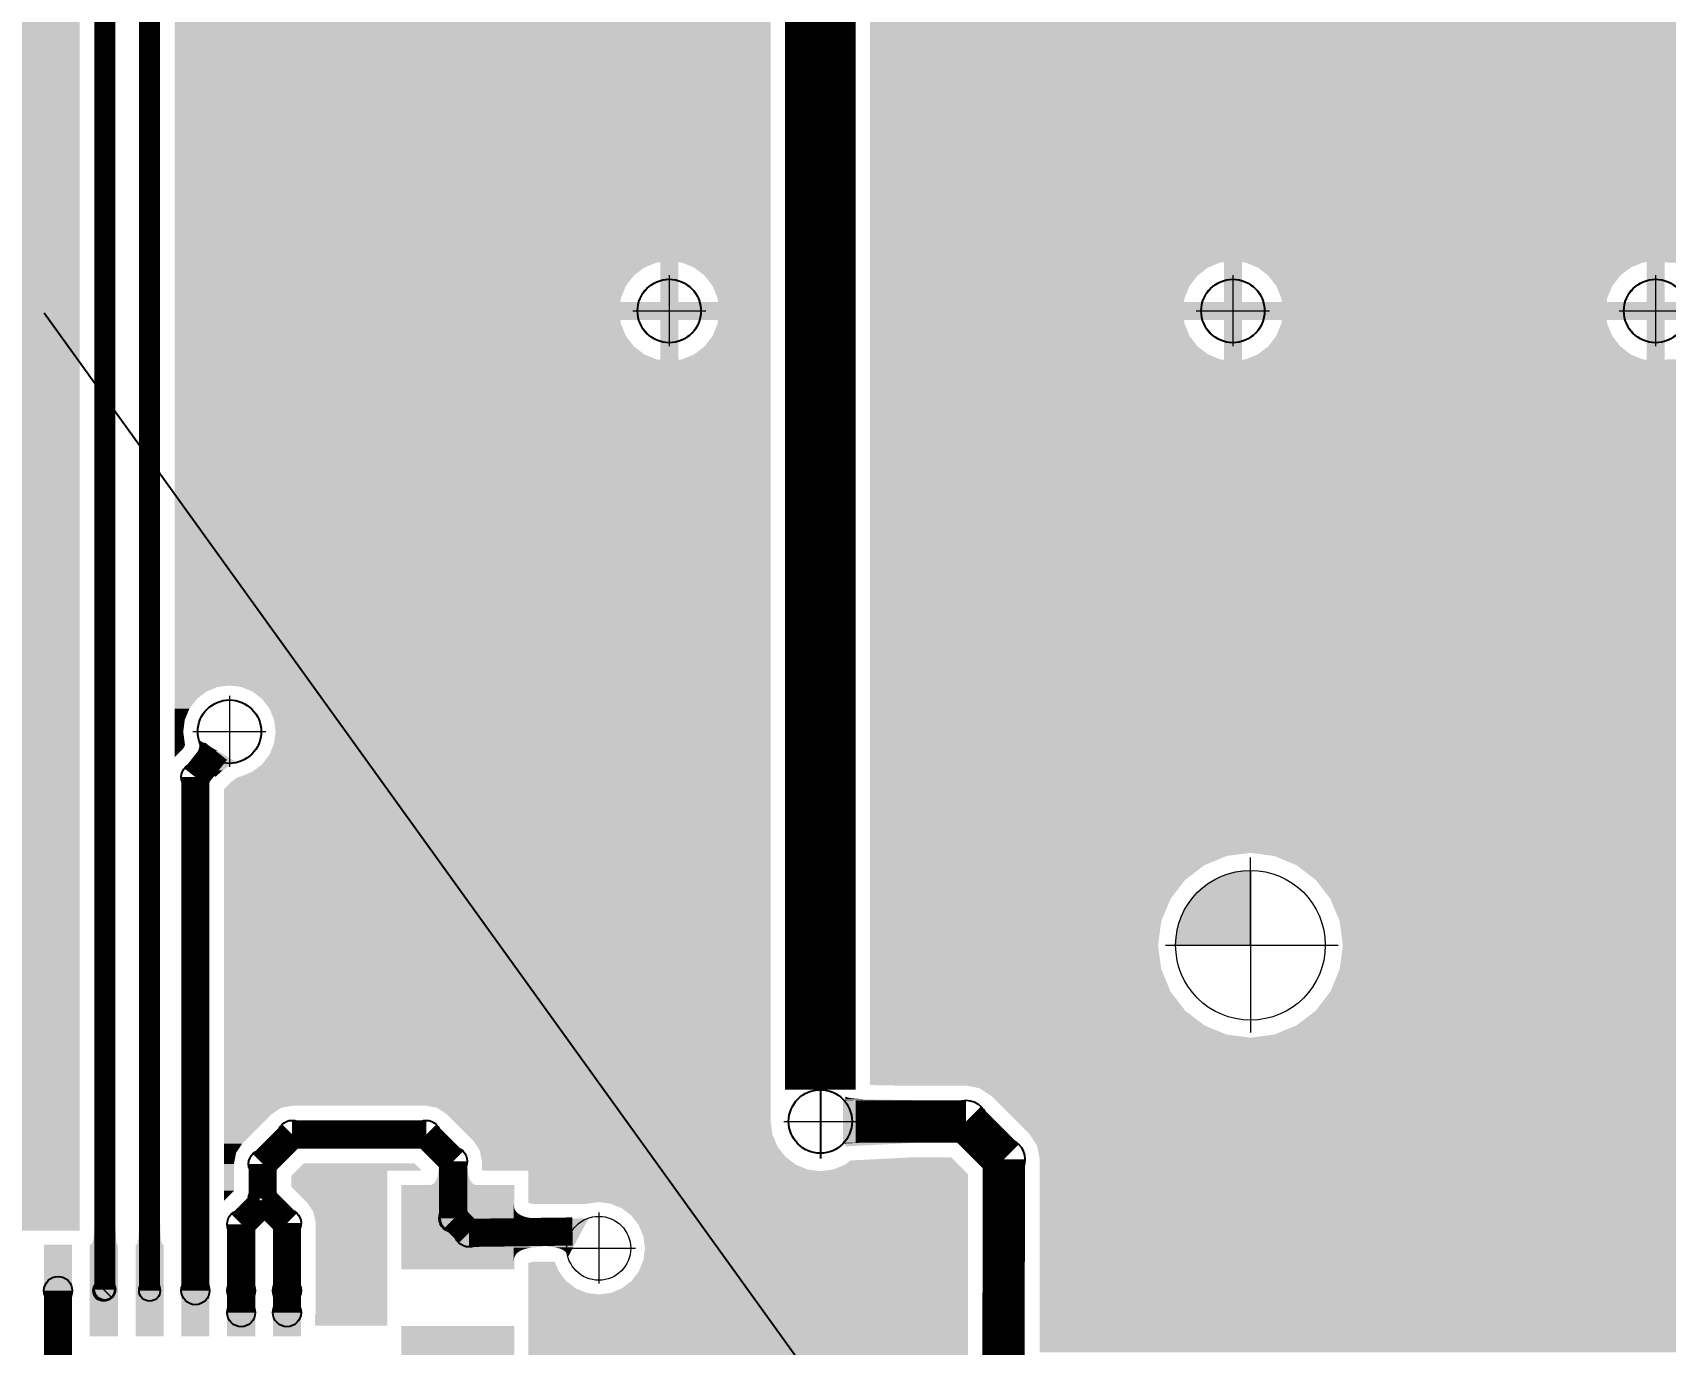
# Model space of a CAD drawing. Header units: millimetres. Extents: x -3633 to 871, y -630 to 261.
# Drawn here: x -1483.28 to -1436.75, y 90.14 to 127.51 of the extents above; entities that cross this region are included whole.
import ezdxf

# ---------------------------------------------------------------- set-up
doc = ezdxf.new("R2010")
doc.units = ezdxf.units.MM
for name, color, linetype in [('DRILL', 7, 'Continuous'), ('DRILL GOST', 7, 'Continuous'), ('TOP_LAYER', 7, 'Continuous'), ('TOP_PASTE', 8, 'Continuous')]:
    doc.layers.add(name, color=color, linetype=linetype)
doc.styles.add('Main', font='isocpeur.ttf', dxfattribs={"height": 3})
doc.dimstyles.new('ISO-25', dxfattribs={"dimtxt": 3, "dimasz": 4, "dimexe": 1.25, "dimexo": 0.625, "dimtad": 1, "dimtoh": 1, "dimtxsty": 'Main', "dimcen": 2.5, "dimadec": 0, "dimazin": 0, "dimtfac": 1, "dimtmove": 0, "dimatfit": 3, "dimfxl": 1, "dimarcsym": 0})

# ---------------------------------------------------------------- blocks, each defined once
blk = doc.blocks.new('ROUND_26')
blk.add_circle((0, 0), 0.01772)
blk = doc.blocks.new('RECTANGLE_11')
blk.add_solid([(0.00787, 0.02559), (0.00787, -0.02559), (-0.00787, 0.02559), (-0.00787, -0.02559)])
blk = doc.blocks.new('RECTANGLE_7')
blk.add_solid([(0.0315, 0.02362), (0.0315, -0.02362), (-0.0315, 0.02362), (-0.0315, -0.02362)])
blk = doc.blocks.new('ROUND_2')
blk.add_circle((0, 0), 0.00787)
blk = doc.blocks.new('ROUND_4')
blk.add_circle((0, 0), 0.00591)
blk = doc.blocks.new('ROUND_6')
blk.add_circle((0, 0), 0.01181)
blk = doc.blocks.new('*D91')
at = {"color": 0, "lineweight": -2, "transparency": 16777216}
for p, q in [((-1382.193, 119.578), (-1360.962, 119.589)), ((-1411.781, 48.205), (-1396.785, 33.176))]:
    blk.add_line(p, q, dxfattribs=at)
blk.add_arc((-1482.949, 119.528), 120.737, 316.83604, 358.1304, dxfattribs=at)
at = {"color": 0, "transparency": 16777216}
for points in [[(-1362.943, 115.6), (-1361.609, 115.578), (-1362.212, 119.588)], [(-1394.405, 36.469), (-1395.362, 37.397), (-1397.668, 34.061)]]:
    blk.add_solid(points, dxfattribs=at)
at = {"layer": 'Defpoints', "color": 0, "transparency": 16777216}
for p in [(-1482.949, 119.528), (-1382.818, 119.578), (-1378.421, 59.101), (-1412.223, 48.648)]:
    blk.add_point(p, dxfattribs=at)
at = {"color": 0, "transparency": 16777216, "insert": (-1372.706, 75.763), "char_height": 3, "attachment_point": 5, "rotation": 68.3475, "style": 'Main'}
blk.add_mtext('45°', dxfattribs=at)
blk = doc.blocks.new('*D92')
at = {"color": 0, "lineweight": -2, "transparency": 16777216}
for p, q in [((-1482.949, 119.528), (-1424.411, 38.291)), ((-1407.295, 14.539), (-1422.072, 35.045)), ((-1392.217, 14.539), (-1407.295, 14.539))]:
    blk.add_line(p, q, dxfattribs=at)
blk.add_arc((-1482.949, 119.528), 100.131, 305.06073, 314.58013, dxfattribs=at)
at = {"color": 0, "transparency": 16777216}
blk.add_solid([(-1421.531, 35.435), (-1422.613, 34.656), (-1424.411, 38.291)], dxfattribs=at)
at = {"layer": 'Defpoints', "color": 0, "transparency": 16777216}
for p in [(-1482.949, 119.528), (-1424.411, 38.291)]:
    blk.add_point(p, dxfattribs=at)
at = {"color": 0, "transparency": 16777216, "insert": (-1395.217, 16.664), "char_height": 3, "attachment_point": 5, "style": 'Main'}
blk.add_mtext('R50', dxfattribs=at)

msp = doc.modelspace()

# ---------------------------------------------------------------- hatches: boundary and pattern name
at = {"layer": 'DRILL GOST', "lineweight": 0}
h = msp.add_hatch(color=256, dxfattribs=at)
h.dxf.hatch_style = 1
h.paths.add_polyline_path([(-1450.709, 101.507), (-1448.576, 101.507), (-1448.576, 103.64, 0.414214)])

# ---------------------------------------------------------------- linework, layer by layer
at = {"layer": 'DRILL', "lineweight": 0}
for p, q in [((-1465.14, 120.597), (-1465.14, 118.575)), ((-1449.077, 120.597), (-1449.077, 118.575)), ((-1437.031, 120.597), (-1437.031, 118.575)), ((-1466.182, 119.578), (-1464.099, 119.578)), ((-1450.119, 119.578), (-1448.036, 119.578)), ((-1438.072, 119.578), (-1435.989, 119.578)), ((-1448.576, 103.64), (-1448.576, 99.025)), ((-1448.576, 102.421), (-1448.576, 100.566)), ((-1450.994, 101.507), (-1446.072, 101.507)), ((-1449.475, 101.507), (-1447.656, 101.507)), ((-1448.576, 101.507), (-1446.443, 101.507)), ((-1461.874, 96.487), (-1459.791, 96.487)), ((-1467.148, 93.892), (-1467.148, 91.871)), ((-1468.19, 92.873), (-1466.106, 92.873))]:
    msp.add_line(p, q, dxfattribs=at)
at = {"layer": 'DRILL GOST', "lineweight": 0}
for p, q in [((-1477.673, 108.612), (-1477.673, 106.59)), ((-1478.715, 107.593), (-1476.632, 107.593)), ((-1448.576, 101.507), (-1448.576, 104.011))]:
    msp.add_line(p, q, dxfattribs=at)
for centre, radius in [((-1465.14, 119.578), 0.911), ((-1449.077, 119.578), 0.911), ((-1437.031, 119.578), 0.911), ((-1448.576, 101.507), 2.133), ((-1467.148, 92.873), 0.911)]:
    msp.add_circle(centre, radius, dxfattribs=at)
at = {"layer": 'TOP_LAYER'}
msp.add_line((-1460.833, 97.611), (-1460.833, 95.429), dxfattribs=at)
at = {"layer": 'TOP_LAYER', "elevation": 0}
for points, const_width in [([(-1460.833, 97.391), (-1460.833, 142.018)], 2.008), ([(-1479.949, 91.669), (-1479.949, 135.879)], 0.602), ([(-1481.224, 91.699), (-1481.224, 134.855)], 0.602), ([(-1478.644, 106.297), (-1478.059, 107.038)], 0.803), ([(-1478.644, 91.669), (-1478.644, 106.297)], 0.803), ([(-1459.829, 96.487), (-1456.682, 96.487)], 1.205), ([(-1456.682, 96.487), (-1455.604, 95.409)], 1.205), ([(-1476.726, 95.28), (-1475.888, 96.118)], 0.803), ([(-1475.888, 96.118), (-1472.063, 96.118)], 0.803), ([(-1472.063, 96.118), (-1471.298, 95.353)], 0.803), ([(-1455.62, 85.479), (-1455.604, 95.409)], 1.205), ([(-1476.726, 94.285), (-1476.726, 95.28)], 0.803), ([(-1471.298, 93.731), (-1471.298, 95.353)], 0.803), ([(-1477.339, 93.561), (-1476.726, 94.174)], 0.803), ([(-1476.726, 94.285), (-1476.034, 93.593)], 0.803), ([(-1476.034, 91.669), (-1476.034, 93.593)], 0.803), ([(-1471.266, 93.731), (-1470.849, 93.313)], 0.803), ([(-1477.339, 91.669), (-1477.339, 93.561)], 0.803), ([(-1470.849, 93.313), (-1467.897, 93.352)], 0.803), ([(-1482.558, 87.421), (-1482.558, 91.669)], 0.803), ([(-1481.254, 91.669), (-1481.224, 91.699)], 0.602), ([(-1477.339, 91.04), (-1477.339, 91.669)], 0.803), ([(-1476.034, 91.04), (-1476.034, 91.669)], 0.803)]:
    msp.add_lwpolyline(points, dxfattribs=dict(at, const_width=const_width))
at = {"layer": 'TOP_LAYER'}
for points in [[(-1478.598, 106.973), (-1478.568, 107.038), (-1477.89, 106.973), (-1478.003, 107.038)], [(-1478.568, 107.038), (-1478.546, 107.103), (-1478.003, 107.038), (-1478.114, 107.103)], [(-1478.546, 107.103), (-1478.533, 107.167), (-1478.114, 107.103), (-1478.224, 107.167)], [(-1478.532, 107.292), (-1478.545, 107.354), (-1478.439, 107.292), (-1478.545, 107.354)], [(-1478.533, 107.167), (-1478.528, 107.23), (-1478.224, 107.167), (-1478.332, 107.23)], [(-1478.528, 107.23), (-1478.532, 107.292), (-1478.332, 107.23), (-1478.439, 107.292)], [(-1478.805, 106.703), (-1478.792, 106.717), (-1477.498, 106.703), (-1477.452, 106.717)], [(-1478.8, 106.701), (-1478.805, 106.703), (-1477.507, 106.701), (-1477.498, 106.703)], [(-1478.759, 106.679), (-1478.8, 106.701), (-1477.564, 106.679), (-1477.507, 106.701)], [(-1478.792, 106.717), (-1478.74, 106.772), (-1477.452, 106.717), (-1477.546, 106.772)], [(-1478.708, 106.651), (-1478.759, 106.679), (-1477.622, 106.651), (-1477.564, 106.679)], [(-1478.74, 106.772), (-1478.684, 106.839), (-1477.546, 106.772), (-1477.662, 106.839)], [(-1478.647, 106.618), (-1478.708, 106.651), (-1477.681, 106.618), (-1477.622, 106.651)], [(-1478.684, 106.839), (-1478.637, 106.906), (-1477.662, 106.839), (-1477.777, 106.906)], [(-1478.575, 106.58), (-1478.647, 106.618), (-1477.742, 106.58), (-1477.681, 106.618)], [(-1478.637, 106.906), (-1478.598, 106.973), (-1477.777, 106.906), (-1477.89, 106.973)], [(-1478.402, 106.487), (-1478.575, 106.58), (-1477.867, 106.487), (-1477.742, 106.58)], [(-1478.3, 106.432), (-1478.402, 106.487), (-1477.932, 106.432), (-1477.867, 106.487)], [(-1478.066, 106.306), (-1478.3, 106.432), (-1478.066, 106.306), (-1477.932, 106.432)], [(-1460.188, 97.114), (-1460.188, 97.12), (-1460.177, 97.114), (-1460.188, 97.12)], [(-1460.188, 97.109), (-1460.188, 97.114), (-1460.155, 97.109), (-1460.177, 97.114)], [(-1460.188, 97.105), (-1460.188, 97.109), (-1460.124, 97.105), (-1460.155, 97.109)], [(-1460.188, 97.097), (-1460.188, 97.105), (-1460.03, 97.097), (-1460.124, 97.105)], [(-1460.188, 97.09), (-1460.188, 97.097), (-1459.72, 97.09), (-1460.03, 97.097)], [(-1460.188, 95.885), (-1460.188, 97.09), (-1459.617, 95.885), (-1459.617, 97.09)], [(-1460.188, 97.09), (-1460.188, 97.09), (-1459.617, 97.09), (-1459.72, 97.09)], [(-1460.123, 97.177), (-1460.123, 97.198), (-1460.083, 97.177), (-1460.123, 97.198)], [(-1460.123, 97.159), (-1460.123, 97.177), (-1460.005, 97.159), (-1460.083, 97.177)], [(-1460.123, 97.143), (-1460.123, 97.159), (-1459.889, 97.143), (-1460.005, 97.159)], [(-1460.123, 97.117), (-1460.123, 97.143), (-1459.544, 97.117), (-1459.889, 97.143)], [(-1460.123, 97.09), (-1460.123, 97.117), (-1458.022, 97.09), (-1459.544, 97.117)], [(-1460.123, 95.885), (-1460.123, 97.09), (-1458.022, 95.885), (-1458.022, 97.09)], [(-1460.188, 95.855), (-1460.188, 95.885), (-1460.188, 95.855), (-1459.617, 95.885)], [(-1460.123, 95.777), (-1460.123, 95.885), (-1460.123, 95.777), (-1458.022, 95.885)], [(-1471.744, 94.919), (-1471.725, 95.007), (-1470.853, 94.919), (-1470.872, 95.007)], [(-1471.725, 95.007), (-1471.711, 95.109), (-1470.872, 95.007), (-1470.882, 95.109)], [(-1471.711, 95.109), (-1471.703, 95.224), (-1470.882, 95.109), (-1470.894, 95.224)], [(-1471.703, 95.224), (-1471.7, 95.353), (-1470.894, 95.224), (-1470.897, 95.353)], [(-1471.977, 94.674), (-1471.925, 94.681), (-1470.62, 94.674), (-1470.672, 94.681)], [(-1471.925, 94.681), (-1471.877, 94.701), (-1470.672, 94.681), (-1470.719, 94.701)], [(-1471.877, 94.701), (-1471.836, 94.735), (-1470.719, 94.701), (-1470.761, 94.735)], [(-1471.836, 94.735), (-1471.8, 94.783), (-1470.761, 94.735), (-1470.797, 94.783)], [(-1471.8, 94.783), (-1471.769, 94.844), (-1470.797, 94.783), (-1470.828, 94.844)], [(-1471.769, 94.844), (-1471.744, 94.919), (-1470.828, 94.844), (-1470.853, 94.919)], [(-1469.57, 94.04), (-1469.57, 94.116), (-1469.562, 94.04), (-1469.57, 94.116)], [(-1469.57, 93.972), (-1469.57, 94.04), (-1469.537, 93.972), (-1469.562, 94.04)], [(-1481.526, 93.455), (-1481.525, 93.57), (-1480.922, 93.455), (-1480.923, 93.57)], [(-1480.252, 93.455), (-1480.25, 93.57), (-1479.647, 93.455), (-1479.648, 93.57)], [(-1469.57, 93.911), (-1469.57, 93.972), (-1469.497, 93.911), (-1469.537, 93.972)], [(-1469.57, 93.859), (-1469.57, 93.911), (-1469.44, 93.859), (-1469.497, 93.911)], [(-1469.57, 93.815), (-1469.57, 93.859), (-1469.367, 93.815), (-1469.44, 93.859)], [(-1469.57, 93.779), (-1469.57, 93.815), (-1469.278, 93.779), (-1469.367, 93.815)], [(-1469.57, 93.751), (-1469.57, 93.779), (-1469.173, 93.751), (-1469.278, 93.779)], [(-1469.57, 93.731), (-1469.57, 93.751), (-1469.052, 93.731), (-1469.173, 93.751)], [(-1469.57, 93.719), (-1469.57, 93.731), (-1468.914, 93.719), (-1469.052, 93.731)], [(-1469.57, 93.715), (-1469.57, 93.719), (-1468.76, 93.715), (-1468.914, 93.719)], [(-1469.57, 92.911), (-1469.57, 93.715), (-1468.76, 92.911), (-1468.76, 93.715)], [(-1468.593, 92.911), (-1468.02, 93.715), (-1467.872, 92.911), (-1467.446, 93.715)], [(-1468.02, 93.715), (-1467.438, 93.729), (-1467.446, 93.715), (-1467.438, 93.729)], [(-1481.586, 93.022), (-1481.57, 93.064), (-1480.891, 93.022), (-1480.894, 93.064)], [(-1481.57, 93.064), (-1481.556, 93.118), (-1480.894, 93.064), (-1480.898, 93.118)], [(-1481.556, 93.118), (-1481.545, 93.184), (-1480.898, 93.118), (-1480.903, 93.184)], [(-1481.545, 93.184), (-1481.536, 93.263), (-1480.903, 93.184), (-1480.908, 93.263)], [(-1481.536, 93.263), (-1481.526, 93.455), (-1480.908, 93.263), (-1480.922, 93.455)], [(-1480.296, 93.022), (-1480.284, 93.064), (-1479.602, 93.022), (-1479.614, 93.064)], [(-1480.284, 93.064), (-1480.274, 93.118), (-1479.614, 93.064), (-1479.624, 93.118)], [(-1480.274, 93.118), (-1480.265, 93.184), (-1479.624, 93.118), (-1479.629, 93.184)], [(-1480.265, 93.184), (-1480.254, 93.353), (-1479.629, 93.184), (-1479.64, 93.353)], [(-1480.254, 93.353), (-1480.252, 93.455), (-1479.64, 93.353), (-1479.647, 93.455)], [(-1481.65, 92.968), (-1481.626, 92.974), (-1480.859, 92.968), (-1480.871, 92.974)], [(-1481.626, 92.974), (-1481.605, 92.992), (-1480.871, 92.974), (-1480.882, 92.992)], [(-1481.605, 92.992), (-1481.586, 93.022), (-1480.882, 92.992), (-1480.891, 93.022)], [(-1480.345, 92.968), (-1480.327, 92.974), (-1479.554, 92.968), (-1479.572, 92.974)], [(-1480.327, 92.974), (-1480.311, 92.992), (-1479.572, 92.974), (-1479.588, 92.992)], [(-1480.311, 92.992), (-1480.296, 93.022), (-1479.588, 92.992), (-1479.602, 93.022)], [(-1469.57, 92.907), (-1469.57, 92.911), (-1468.914, 92.907), (-1468.76, 92.911)], [(-1469.57, 92.895), (-1469.57, 92.907), (-1469.052, 92.895), (-1468.914, 92.907)], [(-1469.57, 92.875), (-1469.57, 92.895), (-1469.173, 92.875), (-1469.052, 92.895)], [(-1469.57, 92.847), (-1469.57, 92.875), (-1469.278, 92.847), (-1469.173, 92.875)], [(-1469.57, 92.811), (-1469.57, 92.847), (-1469.367, 92.811), (-1469.278, 92.847)], [(-1469.57, 92.767), (-1469.57, 92.811), (-1469.44, 92.767), (-1469.367, 92.811)], [(-1469.57, 92.715), (-1469.57, 92.767), (-1469.497, 92.715), (-1469.44, 92.767)], [(-1469.57, 92.654), (-1469.57, 92.715), (-1469.537, 92.654), (-1469.497, 92.715)], [(-1469.57, 92.586), (-1469.57, 92.654), (-1469.562, 92.586), (-1469.537, 92.654)], [(-1468.498, 92.909), (-1468.593, 92.911), (-1467.874, 92.909), (-1467.872, 92.911)], [(-1468.411, 92.9), (-1468.498, 92.909), (-1467.878, 92.9), (-1467.874, 92.909)], [(-1468.332, 92.887), (-1468.411, 92.9), (-1467.886, 92.887), (-1467.878, 92.9)], [(-1468.262, 92.867), (-1468.332, 92.887), (-1467.896, 92.867), (-1467.886, 92.887)], [(-1468.201, 92.842), (-1468.262, 92.867), (-1467.909, 92.842), (-1467.896, 92.867)], [(-1468.148, 92.812), (-1468.201, 92.842), (-1467.925, 92.812), (-1467.909, 92.842)], [(-1468.103, 92.776), (-1468.148, 92.812), (-1467.945, 92.776), (-1467.925, 92.812)], [(-1468.067, 92.734), (-1468.103, 92.776), (-1467.967, 92.734), (-1467.945, 92.776)], [(-1468.039, 92.687), (-1468.067, 92.734), (-1467.992, 92.687), (-1467.967, 92.734)], [(-1468.02, 92.635), (-1468.039, 92.687), (-1468.02, 92.635), (-1467.992, 92.687)], [(-1469.57, 92.51), (-1469.57, 92.586), (-1469.57, 92.51), (-1469.562, 92.586)]]:
    msp.add_solid(points, dxfattribs=at)
at = {"layer": 'TOP_PASTE'}
msp.add_circle((-1483.212, 119.578), 110, dxfattribs=at)
for points in [[(-1459.415, 120.97), (-1459.415, 135.016), (-1413.346, 120.97), (-1413.346, 135.016)], [(-1479.233, 120.97), (-1479.233, 133.926), (-1462.25, 120.97), (-1462.25, 133.926)], [(-1485.758, 93.395), (-1485.758, 129.342), (-1481.94, 93.395), (-1481.94, 129.342)], [(-1479.233, 120.955), (-1479.233, 120.97), (-1465.509, 120.955), (-1465.395, 120.97)], [(-1479.233, 120.813), (-1479.233, 120.955), (-1465.853, 120.813), (-1465.509, 120.955)], [(-1479.233, 120.586), (-1479.233, 120.813), (-1466.148, 120.586), (-1465.853, 120.813)], [(-1479.233, 120.291), (-1479.233, 120.586), (-1466.375, 120.291), (-1466.148, 120.586)], [(-1465.395, 119.833), (-1465.395, 120.97), (-1464.885, 119.833), (-1464.885, 120.97)], [(-1464.771, 120.955), (-1464.885, 120.97), (-1462.25, 120.955), (-1462.25, 120.97)], [(-1464.427, 120.813), (-1464.771, 120.955), (-1462.25, 120.813), (-1462.25, 120.955)], [(-1464.132, 120.586), (-1464.427, 120.813), (-1462.25, 120.586), (-1462.25, 120.813)], [(-1463.905, 120.291), (-1464.132, 120.586), (-1462.25, 120.291), (-1462.25, 120.586)], [(-1459.415, 120.955), (-1459.415, 120.97), (-1449.446, 120.955), (-1449.332, 120.97)], [(-1459.415, 120.813), (-1459.415, 120.955), (-1449.79, 120.813), (-1449.446, 120.955)], [(-1459.415, 120.586), (-1459.415, 120.813), (-1450.085, 120.586), (-1449.79, 120.813)], [(-1459.415, 120.291), (-1459.415, 120.586), (-1450.312, 120.291), (-1450.085, 120.586)], [(-1449.332, 119.833), (-1449.332, 120.97), (-1448.822, 119.833), (-1448.822, 120.97)], [(-1448.708, 120.955), (-1448.822, 120.97), (-1437.4, 120.955), (-1437.286, 120.97)], [(-1448.364, 120.813), (-1448.708, 120.955), (-1437.744, 120.813), (-1437.4, 120.955)], [(-1448.069, 120.586), (-1448.364, 120.813), (-1438.039, 120.586), (-1437.744, 120.813)], [(-1447.842, 120.291), (-1448.069, 120.586), (-1438.265, 120.291), (-1438.039, 120.586)], [(-1437.286, 119.833), (-1437.286, 120.97), (-1436.776, 119.833), (-1436.776, 120.97)], [(-1436.662, 120.955), (-1436.776, 120.97), (-1421.336, 120.955), (-1421.222, 120.97)], [(-1479.233, 119.947), (-1479.233, 120.291), (-1466.517, 119.947), (-1466.375, 120.291)], [(-1463.763, 119.947), (-1463.905, 120.291), (-1462.25, 119.947), (-1462.25, 120.291)], [(-1459.415, 119.947), (-1459.415, 120.291), (-1450.454, 119.947), (-1450.312, 120.291)], [(-1447.7, 119.947), (-1447.842, 120.291), (-1438.408, 119.947), (-1438.265, 120.291)], [(-1479.233, 119.833), (-1479.233, 119.947), (-1466.532, 119.833), (-1466.517, 119.947)], [(-1479.233, 119.323), (-1479.233, 119.833), (-1462.25, 119.323), (-1462.25, 119.833)], [(-1463.748, 119.833), (-1463.763, 119.947), (-1462.25, 119.833), (-1462.25, 119.947)], [(-1459.415, 119.833), (-1459.415, 119.947), (-1450.469, 119.833), (-1450.454, 119.947)], [(-1459.415, 119.323), (-1459.415, 119.833), (-1413.346, 119.323), (-1413.346, 119.833)], [(-1447.685, 119.833), (-1447.7, 119.947), (-1438.423, 119.833), (-1438.408, 119.947)], [(-1479.233, 119.209), (-1479.233, 119.323), (-1466.517, 119.209), (-1466.532, 119.323)], [(-1479.233, 118.865), (-1479.233, 119.209), (-1466.375, 118.865), (-1466.517, 119.209)], [(-1465.395, 118.186), (-1465.395, 119.323), (-1464.885, 118.186), (-1464.885, 119.323)], [(-1463.905, 118.865), (-1463.763, 119.209), (-1462.25, 118.865), (-1462.25, 119.209)], [(-1463.763, 119.209), (-1463.748, 119.323), (-1462.25, 119.209), (-1462.25, 119.323)], [(-1459.415, 119.209), (-1459.415, 119.323), (-1450.454, 119.209), (-1450.469, 119.323)], [(-1459.415, 118.865), (-1459.415, 119.209), (-1450.312, 118.865), (-1450.454, 119.209)], [(-1449.332, 118.186), (-1449.332, 119.323), (-1448.822, 118.186), (-1448.822, 119.323)], [(-1447.842, 118.865), (-1447.7, 119.209), (-1438.265, 118.865), (-1438.408, 119.209)], [(-1447.7, 119.209), (-1447.685, 119.323), (-1438.408, 119.209), (-1438.423, 119.323)], [(-1437.286, 118.186), (-1437.286, 119.323), (-1436.776, 118.186), (-1436.776, 119.323)], [(-1479.233, 118.57), (-1479.233, 118.865), (-1466.148, 118.57), (-1466.375, 118.865)], [(-1464.132, 118.57), (-1463.905, 118.865), (-1462.25, 118.57), (-1462.25, 118.865)], [(-1459.415, 118.57), (-1459.415, 118.865), (-1450.085, 118.57), (-1450.312, 118.865)], [(-1448.069, 118.57), (-1447.842, 118.865), (-1438.039, 118.57), (-1438.265, 118.865)], [(-1479.233, 118.343), (-1479.233, 118.57), (-1465.853, 118.343), (-1466.148, 118.57)], [(-1479.233, 118.201), (-1479.233, 118.343), (-1465.509, 118.201), (-1465.853, 118.343)], [(-1479.233, 118.186), (-1479.233, 118.201), (-1465.395, 118.186), (-1465.509, 118.201)], [(-1479.233, 108.909), (-1479.233, 118.186), (-1462.25, 108.909), (-1462.25, 118.186)], [(-1464.885, 118.186), (-1464.771, 118.201), (-1462.25, 118.186), (-1462.25, 118.201)], [(-1464.771, 118.201), (-1464.427, 118.343), (-1462.25, 118.201), (-1462.25, 118.343)], [(-1464.427, 118.343), (-1464.132, 118.57), (-1462.25, 118.343), (-1462.25, 118.57)], [(-1459.415, 118.343), (-1459.415, 118.57), (-1449.79, 118.343), (-1450.085, 118.57)], [(-1459.415, 118.201), (-1459.415, 118.343), (-1449.446, 118.201), (-1449.79, 118.343)], [(-1459.415, 118.186), (-1459.415, 118.201), (-1449.332, 118.186), (-1449.446, 118.201)], [(-1459.415, 104.14), (-1459.415, 118.186), (-1413.346, 104.14), (-1413.346, 118.186)], [(-1448.822, 118.186), (-1448.708, 118.201), (-1437.286, 118.186), (-1437.4, 118.201)], [(-1448.708, 118.201), (-1448.364, 118.343), (-1437.4, 118.201), (-1437.744, 118.343)], [(-1448.364, 118.343), (-1448.069, 118.57), (-1437.744, 118.343), (-1438.039, 118.57)], [(-1436.776, 118.186), (-1436.662, 118.201), (-1421.222, 118.186), (-1421.336, 118.201)], [(-1479.233, 108.865), (-1479.233, 108.909), (-1478.014, 108.865), (-1477.673, 108.909)], [(-1477.333, 108.865), (-1477.673, 108.909), (-1462.25, 108.865), (-1462.25, 108.909)], [(-1479.233, 108.733), (-1479.233, 108.865), (-1478.332, 108.733), (-1478.014, 108.865)], [(-1479.233, 108.524), (-1479.233, 108.733), (-1478.604, 108.524), (-1478.332, 108.733)], [(-1479.233, 108.251), (-1479.233, 108.524), (-1478.813, 108.251), (-1478.604, 108.524)], [(-1477.015, 108.733), (-1477.333, 108.865), (-1462.25, 108.733), (-1462.25, 108.865)], [(-1476.743, 108.524), (-1477.015, 108.733), (-1462.25, 108.524), (-1462.25, 108.733)], [(-1476.533, 108.251), (-1476.743, 108.524), (-1462.25, 108.251), (-1462.25, 108.524)], [(-1479.233, 107.934), (-1479.233, 108.251), (-1478.945, 107.934), (-1478.813, 108.251)], [(-1476.402, 107.934), (-1476.533, 108.251), (-1462.25, 107.934), (-1462.25, 108.251)], [(-1479.233, 107.593), (-1479.233, 107.934), (-1478.99, 107.593), (-1478.945, 107.934)], [(-1479.233, 107.252), (-1479.233, 107.593), (-1478.945, 107.252), (-1478.99, 107.593)], [(-1476.357, 107.593), (-1476.402, 107.934), (-1462.25, 107.593), (-1462.25, 107.934)], [(-1476.402, 107.252), (-1476.357, 107.593), (-1462.25, 107.252), (-1462.25, 107.593)], [(-1479.233, 107.238), (-1479.233, 107.252), (-1478.939, 107.238), (-1478.945, 107.252)], [(-1479.233, 107.232), (-1479.233, 107.238), (-1478.939, 107.232), (-1478.939, 107.238)], [(-1479.233, 107.223), (-1479.233, 107.232), (-1478.939, 107.223), (-1478.939, 107.232)], [(-1479.233, 107.21), (-1479.233, 107.223), (-1478.942, 107.21), (-1478.939, 107.223)], [(-1479.233, 107.19), (-1479.233, 107.21), (-1478.949, 107.19), (-1478.942, 107.21)], [(-1479.233, 107.163), (-1479.233, 107.19), (-1478.961, 107.163), (-1478.949, 107.19)], [(-1479.233, 107.129), (-1479.233, 107.163), (-1478.981, 107.129), (-1478.961, 107.163)], [(-1479.233, 107.089), (-1479.233, 107.129), (-1479.009, 107.089), (-1478.981, 107.129)], [(-1479.233, 106.876), (-1479.233, 107.089), (-1479.223, 106.876), (-1479.009, 107.089)], [(-1476.533, 106.935), (-1476.402, 107.252), (-1462.25, 106.935), (-1462.25, 107.252)], [(-1479.233, 106.861), (-1479.233, 106.876), (-1479.233, 106.861), (-1479.223, 106.876)], [(-1477.015, 106.453), (-1476.743, 106.662), (-1462.25, 106.453), (-1462.25, 106.662)], [(-1476.743, 106.662), (-1476.533, 106.935), (-1462.25, 106.662), (-1462.25, 106.935)], [(-1477.825, 105.957), (-1477.636, 106.146), (-1462.25, 105.957), (-1462.25, 106.146)], [(-1477.636, 106.146), (-1477.613, 106.165), (-1462.25, 106.146), (-1462.25, 106.165)], [(-1477.613, 106.165), (-1477.51, 106.242), (-1462.25, 106.165), (-1462.25, 106.242)], [(-1477.51, 106.242), (-1477.472, 106.266), (-1462.25, 106.242), (-1462.25, 106.266)], [(-1477.472, 106.266), (-1477.435, 106.287), (-1462.25, 106.266), (-1462.25, 106.287)], [(-1477.435, 106.287), (-1477.402, 106.302), (-1462.25, 106.287), (-1462.25, 106.302)], [(-1477.402, 106.302), (-1477.374, 106.313), (-1462.25, 106.302), (-1462.25, 106.313)], [(-1477.374, 106.313), (-1477.356, 106.318), (-1462.25, 106.313), (-1462.25, 106.318)], [(-1477.356, 106.318), (-1477.333, 106.321), (-1462.25, 106.318), (-1462.25, 106.321)], [(-1477.333, 106.321), (-1477.015, 106.453), (-1462.25, 106.321), (-1462.25, 106.453)], [(-1477.825, 96.937), (-1477.825, 105.957), (-1462.25, 96.937), (-1462.25, 105.957)], [(-1459.415, 104.05), (-1459.415, 104.14), (-1449.257, 104.05), (-1448.576, 104.14)], [(-1459.415, 103.787), (-1459.415, 104.05), (-1449.892, 103.787), (-1449.257, 104.05)], [(-1459.415, 103.369), (-1459.415, 103.787), (-1450.438, 103.369), (-1449.892, 103.787)], [(-1447.895, 104.05), (-1448.576, 104.14), (-1413.346, 104.05), (-1413.346, 104.14)], [(-1447.26, 103.787), (-1447.895, 104.05), (-1413.346, 103.787), (-1413.346, 104.05)], [(-1446.714, 103.369), (-1447.26, 103.787), (-1413.346, 103.369), (-1413.346, 103.787)], [(-1459.415, 102.824), (-1459.415, 103.369), (-1450.856, 102.824), (-1450.438, 103.369)], [(-1446.296, 102.824), (-1446.714, 103.369), (-1413.346, 102.824), (-1413.346, 103.369)], [(-1459.415, 102.189), (-1459.415, 102.824), (-1451.119, 102.189), (-1450.856, 102.824)], [(-1446.033, 102.189), (-1446.296, 102.824), (-1413.346, 102.189), (-1413.346, 102.824)], [(-1459.415, 101.507), (-1459.415, 102.189), (-1451.209, 101.507), (-1451.119, 102.189)], [(-1445.943, 101.507), (-1446.033, 102.189), (-1413.346, 101.507), (-1413.346, 102.189)], [(-1459.415, 100.826), (-1459.415, 101.507), (-1451.119, 100.826), (-1451.209, 101.507)], [(-1446.033, 100.826), (-1445.943, 101.507), (-1413.346, 100.826), (-1413.346, 101.507)], [(-1459.415, 100.191), (-1459.415, 100.826), (-1450.856, 100.191), (-1451.119, 100.826)], [(-1446.296, 100.191), (-1446.033, 100.826), (-1413.346, 100.191), (-1413.346, 100.826)], [(-1459.415, 99.645), (-1459.415, 100.191), (-1450.438, 99.645), (-1450.856, 100.191)], [(-1446.714, 99.645), (-1446.296, 100.191), (-1413.346, 99.645), (-1413.346, 100.191)], [(-1459.415, 99.227), (-1459.415, 99.645), (-1449.892, 99.227), (-1450.438, 99.645)], [(-1447.26, 99.227), (-1446.714, 99.645), (-1413.346, 99.227), (-1413.346, 99.645)], [(-1459.415, 98.964), (-1459.415, 99.227), (-1449.257, 98.964), (-1449.892, 99.227)], [(-1447.895, 98.964), (-1447.26, 99.227), (-1413.346, 98.964), (-1413.346, 99.227)], [(-1459.415, 98.874), (-1459.415, 98.964), (-1448.576, 98.874), (-1449.257, 98.964)], [(-1459.415, 97.524), (-1459.415, 98.874), (-1413.346, 97.524), (-1413.346, 98.874)], [(-1448.576, 98.874), (-1447.895, 98.964), (-1413.346, 98.874), (-1413.346, 98.964)], [(-1458.684, 97.511), (-1459.415, 97.524), (-1413.346, 97.511), (-1413.346, 97.524)], [(-1456.29, 97.433), (-1456.682, 97.511), (-1413.346, 97.433), (-1413.346, 97.511)], [(-1455.958, 97.211), (-1456.29, 97.433), (-1413.346, 97.211), (-1413.346, 97.433)], [(-1477.825, 96.875), (-1477.825, 96.937), (-1476.202, 96.875), (-1475.888, 96.937)], [(-1477.825, 96.697), (-1477.825, 96.875), (-1476.467, 96.697), (-1476.202, 96.875)], [(-1471.75, 96.875), (-1472.063, 96.937), (-1462.25, 96.875), (-1462.25, 96.937)], [(-1471.484, 96.697), (-1471.75, 96.875), (-1462.25, 96.697), (-1462.25, 96.875)], [(-1454.88, 96.133), (-1455.958, 97.211), (-1413.346, 96.133), (-1413.346, 97.211)], [(-1477.825, 95.859), (-1477.825, 96.697), (-1477.305, 95.859), (-1476.467, 96.697)], [(-1471.275, 96.487), (-1471.484, 96.697), (-1462.25, 96.487), (-1462.25, 96.697)], [(-1470.908, 96.121), (-1471.275, 96.487), (-1462.202, 96.121), (-1462.25, 96.487)], [(-1477.825, 95.593), (-1477.825, 95.859), (-1477.483, 95.593), (-1477.305, 95.859)], [(-1470.719, 95.932), (-1470.908, 96.121), (-1462.124, 95.932), (-1462.202, 96.121)], [(-1470.617, 95.779), (-1470.719, 95.932), (-1462.06, 95.779), (-1462.124, 95.932)], [(-1454.658, 95.801), (-1454.88, 96.133), (-1413.346, 95.801), (-1413.346, 96.133)], [(-1477.825, 95.28), (-1477.825, 95.593), (-1477.545, 95.28), (-1477.483, 95.593)], [(-1470.542, 95.666), (-1470.617, 95.779), (-1461.974, 95.666), (-1462.06, 95.779)], [(-1470.506, 95.485), (-1470.542, 95.666), (-1461.835, 95.485), (-1461.974, 95.666)], [(-1470.48, 95.353), (-1470.506, 95.485), (-1461.663, 95.353), (-1461.835, 95.485)], [(-1459.974, 95.375), (-1458.241, 95.464), (-1457.017, 95.375), (-1457.106, 95.464)], [(-1454.58, 95.409), (-1454.658, 95.801), (-1413.346, 95.409), (-1413.346, 95.801)], [(-1454.58, 94.229), (-1454.58, 95.409), (-1413.346, 94.229), (-1413.346, 95.409)], [(-1477.825, 94.513), (-1477.825, 95.28), (-1477.545, 94.513), (-1477.545, 95.28)], [(-1475.908, 94.941), (-1475.766, 95.082), (-1473.172, 94.941), (-1473.172, 95.082)], [(-1475.908, 94.625), (-1475.908, 94.941), (-1473.172, 94.625), (-1473.172, 94.941)], [(-1475.766, 95.082), (-1475.549, 95.299), (-1472.185, 95.082), (-1472.403, 95.299)], [(-1470.48, 95.26), (-1470.48, 95.353), (-1461.542, 95.26), (-1461.663, 95.353)], [(-1470.48, 95.195), (-1470.48, 95.26), (-1461.385, 95.195), (-1461.542, 95.26)], [(-1470.472, 95.118), (-1470.48, 95.195), (-1461.2, 95.118), (-1461.385, 95.195)], [(-1470.468, 95.082), (-1470.472, 95.118), (-1460.925, 95.082), (-1461.2, 95.118)], [(-1469.156, 95.07), (-1469.156, 95.082), (-1460.833, 95.07), (-1460.925, 95.082)], [(-1469.156, 94.985), (-1469.156, 95.07), (-1456.627, 94.985), (-1456.712, 95.07)], [(-1469.156, 94.19), (-1469.156, 94.985), (-1456.627, 94.19), (-1456.627, 94.985)], [(-1460.833, 95.07), (-1460.466, 95.118), (-1456.712, 95.07), (-1456.76, 95.118)], [(-1460.466, 95.118), (-1460.124, 95.26), (-1456.76, 95.118), (-1456.902, 95.26)], [(-1460.124, 95.26), (-1459.974, 95.375), (-1456.902, 95.26), (-1457.017, 95.375)], [(-1477.825, 94.233), (-1477.825, 94.513), (-1477.825, 94.233), (-1477.545, 94.513)], [(-1475.455, 94.172), (-1475.908, 94.625), (-1473.172, 94.172), (-1473.172, 94.625)], [(-1475.277, 93.906), (-1475.455, 94.172), (-1473.172, 93.906), (-1473.172, 94.172)], [(-1469.156, 94.171), (-1469.156, 94.19), (-1467.29, 94.171), (-1467.148, 94.19)], [(-1469.148, 94.168), (-1469.156, 94.171), (-1467.314, 94.168), (-1467.29, 94.171)], [(-1469.087, 94.151), (-1469.148, 94.168), (-1467.438, 94.151), (-1467.314, 94.168)], [(-1469.047, 94.145), (-1469.087, 94.151), (-1467.489, 94.145), (-1467.438, 94.151)], [(-1469, 94.137), (-1469.047, 94.145), (-1467.507, 94.137), (-1467.489, 94.145)], [(-1468.998, 94.137), (-1469, 94.137), (-1467.508, 94.137), (-1467.507, 94.137)], [(-1468.94, 94.132), (-1468.998, 94.137), (-1467.71, 94.132), (-1467.508, 94.137)], [(-1466.807, 94.145), (-1467.148, 94.19), (-1456.627, 94.145), (-1456.627, 94.19)], [(-1466.49, 94.013), (-1466.807, 94.145), (-1456.627, 94.013), (-1456.627, 94.145)], [(-1466.217, 93.804), (-1466.49, 94.013), (-1456.627, 93.804), (-1456.627, 94.013)], [(-1454.58, 89.912), (-1454.58, 94.229), (-1434.922, 89.912), (-1434.922, 94.229)], [(-1475.215, 93.593), (-1475.277, 93.906), (-1473.172, 93.593), (-1473.172, 93.906)], [(-1475.215, 91.04), (-1475.215, 93.593), (-1473.172, 91.04), (-1473.172, 93.593)], [(-1466.008, 93.531), (-1466.217, 93.804), (-1456.627, 93.531), (-1456.627, 93.804)], [(-1465.877, 93.214), (-1466.008, 93.531), (-1456.627, 93.214), (-1456.627, 93.531)], [(-1485.757, 93.376), (-1485.758, 93.395), (-1481.94, 93.376), (-1481.94, 93.395)], [(-1485.757, 93.375), (-1485.757, 93.376), (-1481.94, 93.375), (-1481.94, 93.376)], [(-1465.832, 92.873), (-1465.877, 93.214), (-1456.627, 92.873), (-1456.627, 93.214)], [(-1465.877, 92.533), (-1465.832, 92.873), (-1456.627, 92.533), (-1456.627, 92.873)], [(-1469.156, 92.455), (-1469.148, 92.458), (-1468.387, 92.455), (-1468.389, 92.458)], [(-1469.156, 92.271), (-1469.156, 92.455), (-1468.311, 92.271), (-1468.387, 92.455)], [(-1469.156, 92.215), (-1469.156, 92.271), (-1468.288, 92.215), (-1468.311, 92.271)], [(-1469.156, 91.942), (-1469.156, 92.215), (-1468.079, 91.942), (-1468.288, 92.215)], [(-1469.148, 92.458), (-1469.087, 92.475), (-1468.389, 92.458), (-1468.396, 92.475)], [(-1469.087, 92.475), (-1469.055, 92.48), (-1468.396, 92.475), (-1468.398, 92.48)], [(-1469.055, 92.48), (-1469.013, 92.487), (-1468.398, 92.48), (-1468.423, 92.487)], [(-1469.013, 92.487), (-1469, 92.489), (-1468.423, 92.487), (-1468.435, 92.489)], [(-1469, 92.489), (-1468.94, 92.494), (-1468.435, 92.489), (-1468.465, 92.494)], [(-1466.217, 91.942), (-1466.008, 92.215), (-1456.627, 91.942), (-1456.627, 92.215)], [(-1466.008, 92.215), (-1465.877, 92.533), (-1456.627, 92.215), (-1456.627, 92.533)], [(-1469.156, 91.733), (-1469.156, 91.942), (-1467.806, 91.733), (-1468.079, 91.942)], [(-1469.156, 91.602), (-1469.156, 91.733), (-1467.489, 91.602), (-1467.806, 91.733)], [(-1466.807, 91.602), (-1466.49, 91.733), (-1456.627, 91.602), (-1456.627, 91.733)], [(-1466.49, 91.733), (-1466.217, 91.942), (-1456.627, 91.733), (-1456.627, 91.942)], [(-1469.156, 91.557), (-1469.156, 91.602), (-1467.148, 91.557), (-1467.489, 91.602)], [(-1469.156, 90.665), (-1469.156, 91.557), (-1456.627, 90.665), (-1456.627, 91.557)], [(-1467.148, 91.557), (-1466.807, 91.602), (-1456.627, 91.557), (-1456.627, 91.602)], [(-1475.231, 90.961), (-1475.215, 91.04), (-1473.172, 90.961), (-1473.172, 91.04)], [(-1475.231, 90.665), (-1475.231, 90.961), (-1473.172, 90.665), (-1473.172, 90.961)], [(-1469.156, 86.147), (-1469.156, 90.665), (-1456.627, 86.147), (-1456.627, 90.665)]]:
    msp.add_solid(points, dxfattribs=at)

# ---------------------------------------------------------------- block references
at = {"layer": 'DRILL GOST', "xscale": 51, "yscale": 51, "zscale": 51}
msp.add_blockref('ROUND_26', (-1477.673, 107.593), dxfattribs=at)
at = {"layer": 'TOP_LAYER', "xscale": 51, "yscale": 51, "zscale": 51}
for name, p in [('ROUND_2', (-1478.644, 106.297)), ('ROUND_2', (-1478.644, 106.297)), ('ROUND_26', (-1460.833, 96.487)), ('ROUND_6', (-1456.682, 96.487)), ('ROUND_6', (-1456.682, 96.487)), ('ROUND_2', (-1475.888, 96.118)), ('ROUND_2', (-1475.888, 96.118)), ('ROUND_2', (-1472.063, 96.118)), ('ROUND_2', (-1472.063, 96.118)), ('ROUND_6', (-1455.604, 95.409)), ('ROUND_6', (-1455.604, 95.409)), ('ROUND_2', (-1476.726, 95.28)), ('ROUND_2', (-1476.726, 95.28)), ('ROUND_2', (-1471.298, 95.353)), ('ROUND_2', (-1471.298, 95.353)), ('ROUND_2', (-1476.726, 94.285)), ('ROUND_2', (-1476.726, 94.285)), ('ROUND_2', (-1476.726, 94.174)), ('RECTANGLE_7', (-1471.164, 93.476)), ('ROUND_2', (-1476.034, 93.593)), ('ROUND_2', (-1476.034, 93.593)), ('ROUND_2', (-1471.298, 93.731)), ('ROUND_2', (-1471.266, 93.731)), ('ROUND_2', (-1477.339, 93.561)), ('ROUND_2', (-1477.339, 93.561)), ('ROUND_2', (-1470.849, 93.313)), ('ROUND_2', (-1470.849, 93.313)), ('RECTANGLE_11', (-1482.559, 91.669)), ('RECTANGLE_11', (-1481.254, 91.669)), ('RECTANGLE_11', (-1479.949, 91.669)), ('RECTANGLE_11', (-1478.644, 91.669)), ('RECTANGLE_11', (-1477.339, 91.669)), ('RECTANGLE_11', (-1476.034, 91.669)), ('ROUND_2', (-1482.558, 91.669)), ('ROUND_4', (-1481.254, 91.669)), ('ROUND_4', (-1481.224, 91.699)), ('ROUND_4', (-1481.224, 91.699)), ('ROUND_4', (-1479.949, 91.669)), ('ROUND_2', (-1478.644, 91.669)), ('ROUND_2', (-1477.339, 91.669)), ('ROUND_2', (-1477.339, 91.669)), ('ROUND_2', (-1476.034, 91.669)), ('ROUND_2', (-1476.034, 91.669)), ('ROUND_2', (-1477.339, 91.04)), ('ROUND_2', (-1476.034, 91.04)), ('RECTANGLE_7', (-1471.164, 89.46))]:
    msp.add_blockref(name, p, dxfattribs=at)
at = {"layer": 'TOP_PASTE', "xscale": 51, "yscale": 51, "zscale": 51}
for p in [(-1465.14, 119.578), (-1449.077, 119.578), (-1437.031, 119.578)]:
    msp.add_blockref('ROUND_26', p, dxfattribs=at)

# ---------------------------------------------------------------- dimensions: what is measured, and where the dimension line sits
dim = msp.add_angular_dim_3p(base=(-1378.421, 59.101), center=(-1482.949, 119.528), p1=(-1412.223, 48.648), p2=(-1382.818, 119.578), dimstyle='ISO-25')
dim.commit()
dim.dimension.update_dxf_attribs({"geometry": '*D91', "text_midpoint": (-1370.731, 74.979), "dimtype": 165})
dim = msp.add_radius_dim(center=(-1482.949, 119.528), mpoint=(-1424.411, 38.291), text='R50', dimstyle='ISO-25', override={"dimtxsty": 'Main'})
dim.commit()
dim.dimension.update_dxf_attribs({"geometry": '*D92', "text_midpoint": (-1395.217, 14.539), "dimtype": 164})

doc.saveas('drawing.dxf')
